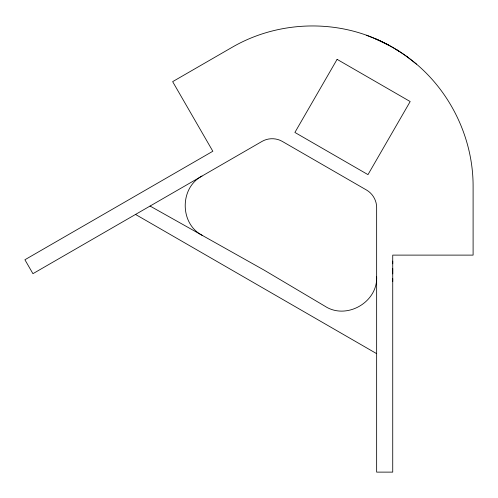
<?xml version="1.0" encoding="UTF-8"?>
<svg xmlns="http://www.w3.org/2000/svg" width="498" height="498" viewBox="0 0 498 498"><rect width="100%" height="100%" fill="white"/><g stroke="black" fill="none" stroke-linecap="round" stroke-linejoin="round"><path stroke-width="0.75" d="M376.65 353.655L376.65 472.123L392.729 472.123L392.729 255.113L473.1 255.113L473.1 186.601C473.312 137.131 449.165 88.426 409.661 58.652C398.861 50.441 387.014 43.606 374.508 38.358C328.973 19.03 274.715 22.472 231.981 47.391L172.65 81.647L212.833 151.249L24.9 259.757L32.936 273.676L262.116 141.357C268.235 137.84 276.097 137.846 282.21 141.357L366.603 190.08C372.709 193.622 376.637 200.426 376.65 207.485L376.65 353.655L135.531 214.445M392.729 281.631L392.729 278.575M392.729 273.888L392.729 268.478M392.729 263.797L392.729 261.095M376.65 276.894C377.702 302.323 346.403 320.152 325.063 306.276L264.127 270.128L150.066 206.054M202.007 176.062C179.461 187.864 179.672 223.888 202.356 235.43M366.422 35.221L377.702 39.74M374.508 38.358L389.318 45.48M377.204 39.516C388.21 44.478 398.68 50.566 408.416 57.712M385.9 43.668L387.643 44.583M396.084 49.383L399.359 51.437M406.866 56.573L416.421 64.086M337.096 59.355L294.897 132.443L367.985 174.636L410.178 101.548L337.096 59.355"/></g></svg>
